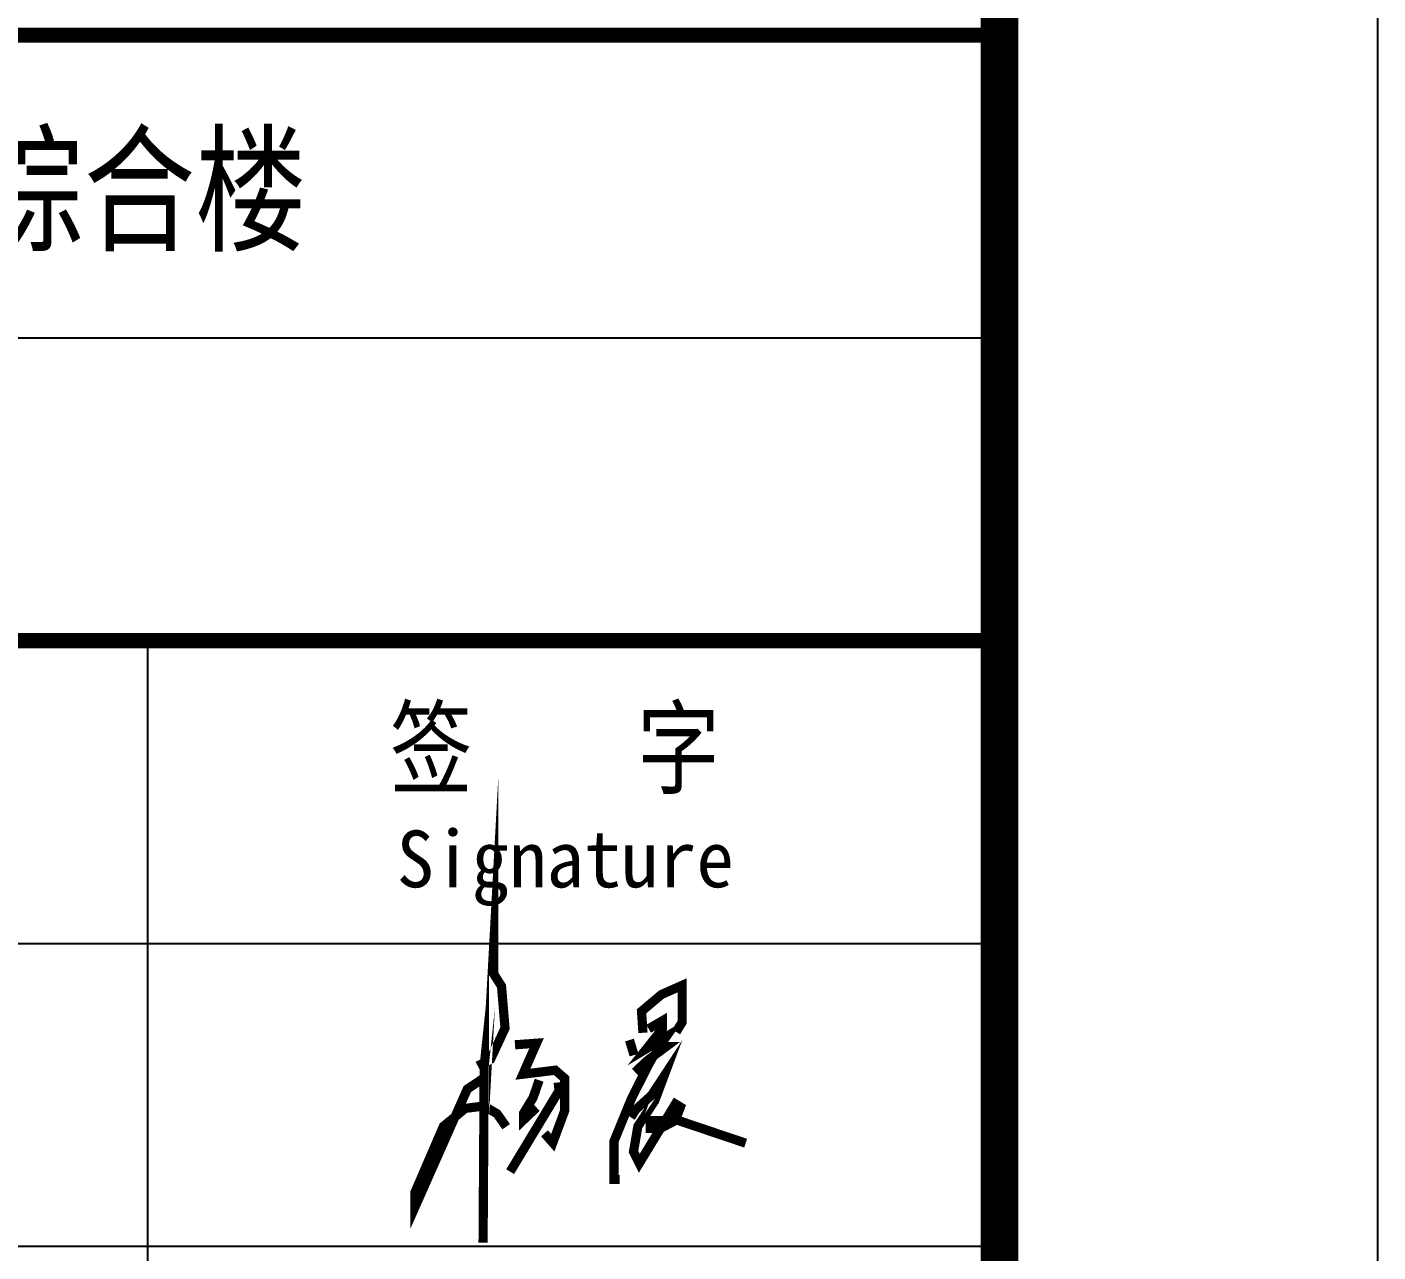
# Model space of a CAD drawing. Extents: x -6243262 to 3079315, y -2914302 to 172723.
# Drawn here: x -2499752 to -2496183, y -758166 to -754929 of the extents above; entities that cross this region are included whole.
import ezdxf
from ezdxf.enums import TextEntityAlignment as Align

# ---------------------------------------------------------------- set-up
doc = ezdxf.new("R2010")
doc.units = 0
doc.header["$LTSCALE"] = 1000
doc.layers.add('P-图框', color=7, linetype='Continuous')
doc.layers.add('PUB_TITLE', color=4, linetype='Continuous')
doc.styles.add('STYLE-ARIAL', font='')
doc.styles.add('图签', font='', dxfattribs={"width": 0.66})
doc.styles.get('STYLE-ARIAL').set_extended_font_data('NSimSun')
doc.styles.get('图签').set_extended_font_data('SimSun')

# ---------------------------------------------------------------- blocks, each defined once
blk = doc.blocks.new('A$C9ec033b9')
at = {"const_width": 0.3}
for points in [[(-2.52999056695262, 0.1383978496014606), (-2.110027906252071, 0.361462214437779), (-1.641571502259467, 1.372591716673924), (-1.755792142590508, 2.741000454640016), (-2.012365633447189, 3.144825889350614), (-2.012365633447189, 4.023876217223005), (-2.119465247669723, 2.063517045957269), (-2.320009236631449, 0.1511383501056116), (-2.356866298941895, -5.622258406336186), (-2.328427734377328, -1.167559470079141), (-2.935925792320631, -1.244599247729639), (-3.651645955746062, -1.832917818101123), (-4.578980277816299, -3.986869921151083), (-4.578980277816299, -4.466753265500301), (-4.218812581442762, -3.654643368266989), (-3.791011338180397, -2.690032640442951), (-3.435416527208872, -1.8882337329851), (-2.870738006196916, -0.6149906845239457), (-2.322554884420242, -0.247619284724351), (-2.328427734377328, -1.167559470079141), (-1.900237024121452, -1.419271519524045), (-1.604715406720061, -1.843783935444662)], [(2.857522966049146, 1.221692085178802), (2.810864100290928, 1.921070803829934), (3.464082419988699, 2.471249410300516), (4.135964672605041, 2.76965061709052), (4.135964672605041, 2.322048315720167), (4.135964672605041, 1.566719063790515), (3.93999821000034, 1.24966735180351)], [(3.044156495423522, 1.352242674533045), (3.492077352711931, 1.613343853270635), (3.492077352711931, 1.352242674533045), (3.277448890556116, 1.081815751997055), (2.980415063037071, 0.7075599657255225), (3.40187253250042, 0.9616322304063942), (3.613274009607267, 1.089073920127703), (3.391518719028682, 0.7703803127806168), (3.613094193628058, 0.7703803127806168), (2.996378141746391, 0.3127852308680303), (2.60110802098643, -0.06084279116475955), (3.084726424014661, 0.3783384774869774), (3.204182350484189, 0.4669731810863595), (3.029485209495761, 0.1642649263667408), (2.489207562932279, -0.9103548840794247), (1.914034374814946, -2.314533100317931), (1.914034374814946, -3.56480363412993), (2.094126923708245, -3.56480363412993)], [(-1.316455959808081, 0.829779986088397), (-0.6126944025745615, 0.8812832801195327), (-1.058291210560128, -0.1298727464163676), (0, 0), (0.3063472012872808, -0.269023099943297), (0.3063472012872808, -1.317285625438672), (-0.08354976400732994, -2.365549133304739), (-0.3527643813285977, -2.059419534401968)], [(2.417227774567436, 0.9846022653218824), (2.566146740922704, 0.4935187940427568)], [(2.463786099047866, -1.537849830376217), (2.624920825124718, -1.282113434863277), (3.136758837325033, -0.8179973071673885), (3.534855713543948, -0.2118062774534337), (3.241022028727457, -0.9979606835695449), (2.691270304494537, -1.831474700244144), (2.549093401117716, -2.655516598344548), (2.738663894648198, -3.034385623526759), (3.193630372115877, -2.28611772696604), (3.545327781699598, -1.707692955184029), (3.914733683865052, -1.100143627729267), (4.078716163639911, -1.199849269964034), (3.913994767004624, -1.642039205267793), (3.431068522157148, -1.895611274492694), (3.098845125350635, -1.895611274492694), (3.098845125350635, -1.642039205267793), (3.383200865588151, -1.642039205267793), (4.018257958407048, -1.642039205267793), (6.207786910585128, -2.380835965654114)], [(0.09283242665696889, -0.3988968287303578), (0.1206823480315506, -0.6679199286736548), (-0.5848444811999798, -1.836779558187118), (-1.473656308546197, -3.309290907345712)], [(-0.5293379870709032, -0.3264413105789572), (-0.7242855029762723, -0.8923183670558501), (-1.030634637747426, -1.393258067924762), (-1.030634637747426, -1.615898044139612), (-0.6128877510782331, -1.217001215438358)]]:
    blk.add_lwpolyline(points, dxfattribs=at)
blk = doc.blocks.new('TQ-A2')
at = {"layer": 'P-图框'}
for p, q in [((-6000, 18600.00022238411), (0, 18600.00022238411)), ((-2250.000000000175, 12200.00022238411), (-2250.000000000058, 17800.00022238411)), ((-6000, 17000.00022238411), (0, 17000.00022238411)), ((-6000, 16200.00022238411), (0, 16200.00022238411))]:
    blk.add_line(p, q, dxfattribs=at)
blk.add_lwpolyline([(-6000, 31900.00022238411), (-6000, 0), (0, 0), (0, 31900.00022238411)], close=True, dxfattribs=at)
at = {"layer": 'P-图框', "linetype": 'Continuous', "const_width": 40}
for points in [[(-6000, 19400.00022238411), (0, 19400.00022238411)], [(-6000, 17800.00022238411), (0, 17800.00022238411)]]:
    blk.add_lwpolyline(points, dxfattribs=at)
at = {"layer": 'P-图框', "xscale": 81, "yscale": 81, "zscale": 81}
blk.add_blockref('A$C9ec033b9', (-1173.16497703697, 16664.70394198259), dxfattribs=at)
at = {"layer": 'P-图框', "color": 6, "style": '图签', "width": 0.8}
blk.add_text('1#综合楼', height=270, dxfattribs=at).set_placement((-2418.780584463966, 18992.04124669859), align=Align.MIDDLE_CENTER)
at = {"layer": 'P-图框'}
for s, height, style, width, p in [('签    字', 200, '图签', 0.8, (-1174.624293331231, 17516.03740748495)), ('Signature', 150, 'STYLE-ARIAL', 0.9700000000000001, (-1146.925394429534, 17223.08678610949))]:
    blk.add_text(s, height=height, dxfattribs=dict(at, style=style, width=width)).set_placement(p, align=Align.MIDDLE_CENTER)

msp = doc.modelspace()

# ---------------------------------------------------------------- linework, layer by layer
at = {"layer": 'PUB_TITLE'}
msp.add_lwpolyline([(-2555582.923189898, -775350.4982507047), (-2496182.923189898, -775350.4982507047), (-2496182.923189898, -733350.4982507047), (-2555582.923189898, -733350.4982507047)], close=True, dxfattribs=at)
at = {"layer": 'PUB_TITLE', "const_width": 100}
msp.add_lwpolyline([(-2554082.923189898, -774350.4982507047), (-2497182.923189898, -774350.4982507047), (-2497182.923189898, -734350.4982507047), (-2554082.923189898, -734350.4982507047)], close=True, dxfattribs=at)

# ---------------------------------------------------------------- block references
at = {"layer": 'P-图框'}
msp.add_blockref('TQ-A2', (-2497182.923189898, -774350.4982507047), dxfattribs=at)

doc.saveas('drawing.dxf')
